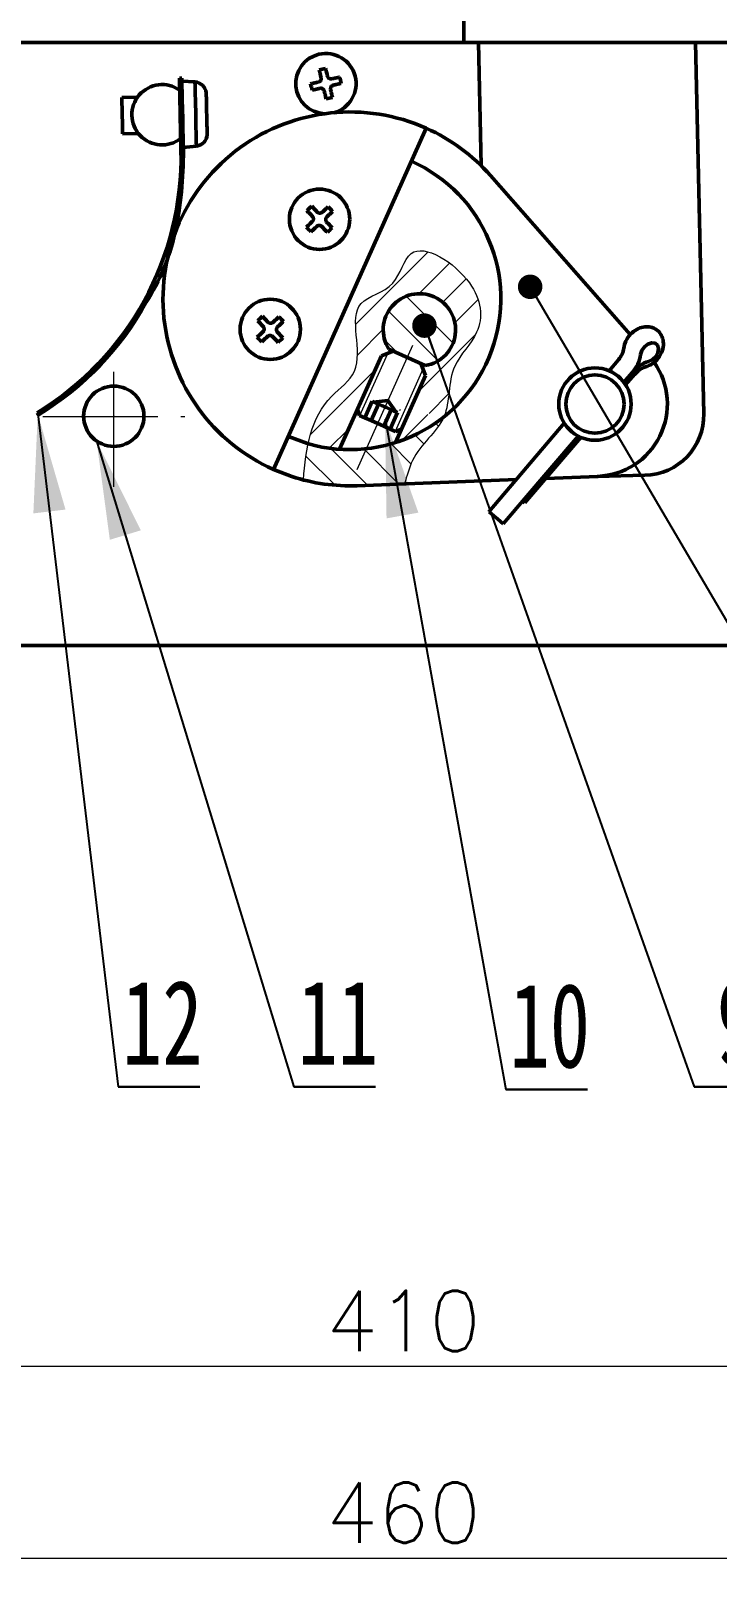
# Model space of a CAD drawing. Header units: millimetres. Extents: x 388 to 982, y 511 to 931.
# Drawn here: x 560.1 to 588.5, y 554 to 618.1 of the extents above; entities that cross this region are included whole.
import ezdxf

# ---------------------------------------------------------------- set-up
doc = ezdxf.new("R2010")
doc.units = ezdxf.units.MM
doc.header["$LTSCALE"] = 0.3
doc.linetypes.add('CENTER', pattern=[50.800000000000004, 31.75, -6.35, 6.35, -6.35])
doc.layers.add('10', color=7, linetype='Continuous')
for name, color, linetype, lineweight in [('剖面线', 190, 'Continuous', 18), ('尺寸线', 6, 'Continuous', 18), ('粗实线', 7, 'Continuous', 50), ('细实线', 3, 'Continuous', 18), ('细点画线', 1, 'CENTER', 18)]:
    doc.layers.add(name, color=color, linetype=linetype, lineweight=lineweight)
doc.styles.add('SLDTEXTSTYLE0', font='TXT', dxfattribs={"width": 0.7})
doc.styles.get("Standard").update_dxf_attribs({"font": 'txt', "bigfont": 'gbcbig.shx'})
doc.styles.add('我的样式', font='romans.shx', dxfattribs={"height": 2.5, "bigfont": 'chineset.shx'})
doc.dimstyles.new('SLDDIMSTYLE0', dxfattribs={"dimtxt": 0, "dimasz": 4.08, "dimexe": 0, "dimexo": 0.0625, "dimgap": 0, "dimtad": 0, "dimtih": 1, "dimtoh": 1, "dimdec": 0, "dimrnd": 1e-09, "dimzin": 0, "dimdsep": 46, "dimtxsty": 'Standard', "dimsah": 1, "dimcen": 0.09, "dimadec": 0, "dimazin": 0, "dimtfac": 4.08, "dimtdec": 0, "dimtofl": 0, "dimtmove": 0, "dimatfit": 3, "dimfxl": 1, "dimfrac": 2, "dimtolj": 1, "dimtzin": 0, "dimarcsym": 0})
doc.dimstyles.new('SLDDIMSTYLE1', dxfattribs={"dimtxt": 0, "dimasz": 1.016, "dimexe": 0, "dimexo": 0.0625, "dimgap": 0, "dimtad": 0, "dimtih": 1, "dimtoh": 1, "dimdec": 0, "dimrnd": 1e-09, "dimzin": 0, "dimdsep": 46, "dimtxsty": 'Standard', "dimblk1": 'DOT', "dimblk2": 'DOT', "dimsah": 1, "dimcen": 0.09, "dimadec": 0, "dimazin": 0, "dimtfac": 1.016, "dimtdec": 0, "dimtofl": 0, "dimtmove": 0, "dimatfit": 3, "dimldrblk": 'DOT', "dimfxl": 1, "dimfrac": 2, "dimtolj": 1, "dimtzin": 0, "dimarcsym": 0})
doc.dimstyles.new('我的样式', dxfattribs={"dimtxt": 2.5, "dimasz": 2.5, "dimexe": 0.75, "dimexo": 0.625, "dimtad": 1, "dimdec": 1, "dimlfac": 2, "dimdsep": 46, "dimtxsty": '我的样式', "dimcen": 2.5, "dimclrd": 256, "dimclre": 256, "dimclrt": 256, "dimadec": 0, "dimazin": 0, "dimtp": 0.018, "dimtm": 0.018, "dimtfac": 1, "dimtdec": 1, "dimtmove": 0, "dimatfit": 3, "dimfxl": 1, "dimlwd": 18, "dimlwe": 18, "dimarcsym": 0})
pattern_1 = [(135, (0, 0), (-0.6735192090801865, -0.6735192090801864), [])]

# ---------------------------------------------------------------- blocks, each defined once
blk = doc.blocks.new('_DOT')
at = {"color": 0, "linetype": 'ByBlock', "lineweight": -2}
blk.add_line((-0.5, 0), (-1, 0), dxfattribs=at)
at = {"color": 0, "linetype": 'ByBlock', "const_width": 0.5}
blk.add_lwpolyline([(-0.25, 0, 1), (0.25, 0, 1)], format="xyb", close=True, dxfattribs=at)
blk = doc.blocks.new('SW_NOTE_8')
at = {"layer": '10', "color": 0}
for p, q in [((0, -1.595945597898663e-13), (3.384094754653122, -1.595945597898663e-13)), ((3.384094754653122, -1.595945597898663e-13), (0, -1.595945597898663e-13)), ((0, -1.595945597898663e-13), (3.384094754653122, -1.595945597898663e-13)), ((3.384094754653122, -1.595945597898663e-13), (0, -1.595945597898663e-13)), ((0, -1.595945597898663e-13), (3.384094754653122, -1.595945597898663e-13)), ((3.384094754653122, -1.595945597898663e-13), (0, -1.595945597898663e-13))]:
    blk.add_line(p, q, dxfattribs=at)
at = {"layer": '10', "color": 0, "insert": (0.9264223973500241, 4.418674304169159), "char_height": 3.5, "attachment_point": 1, "style": 'SLDTEXTSTYLE0'}
blk.add_mtext('9', dxfattribs=at)
blk = doc.blocks.new('SW_NOTE_9')
at = {"layer": '10', "color": 0}
for p, q in [((0, -1.734723475976807e-13), (3.384094754653122, -1.734723475976807e-13)), ((3.384094754653122, -1.734723475976807e-13), (0, -1.734723475976807e-13)), ((0, -1.734723475976807e-13), (3.384094754653122, -1.734723475976807e-13)), ((3.384094754653122, -1.734723475976807e-13), (0, -1.734723475976807e-13)), ((0, -1.734723475976807e-13), (3.384094754653122, -1.734723475976807e-13)), ((3.384094754653122, -1.734723475976807e-13), (0, -1.734723475976807e-13))]:
    blk.add_line(p, q, dxfattribs=at)
at = {"layer": '10', "color": 0, "insert": (0.1559362627798766, 4.418674304169146), "char_height": 3.5, "attachment_point": 1, "style": 'SLDTEXTSTYLE0'}
blk.add_mtext('10', dxfattribs=at)
blk = doc.blocks.new('SW_NOTE_10')
at = {"layer": '10', "color": 0}
for p, q in [((0, -1.665334536937735e-13), (3.384094754653122, -1.665334536937735e-13)), ((3.384094754653122, -1.665334536937735e-13), (0, -1.665334536937735e-13)), ((0, -1.665334536937735e-13), (3.384094754653122, -1.665334536937735e-13)), ((3.384094754653122, -1.665334536937735e-13), (0, -1.665334536937735e-13)), ((0, -1.665334536937735e-13), (3.384094754653122, -1.665334536937735e-13)), ((3.384094754653122, -1.665334536937735e-13), (0, -1.665334536937735e-13))]:
    blk.add_line(p, q, dxfattribs=at)
at = {"layer": '10', "color": 0, "insert": (0.1559362627799321, 4.418674304169152), "char_height": 3.5, "attachment_point": 1, "style": 'SLDTEXTSTYLE0'}
blk.add_mtext('11', dxfattribs=at)
blk = doc.blocks.new('SW_NOTE_11')
at = {"layer": '10', "color": 0}
for p, q in [((0, -1.665334536937735e-13), (3.384094754653122, -1.665334536937735e-13)), ((3.384094754653122, -1.665334536937735e-13), (0, -1.665334536937735e-13)), ((0, -1.665334536937735e-13), (3.384094754653122, -1.665334536937735e-13)), ((3.384094754653122, -1.665334536937735e-13), (0, -1.665334536937735e-13)), ((0, -1.665334536937735e-13), (3.384094754653122, -1.665334536937735e-13)), ((3.384094754653122, -1.665334536937735e-13), (0, -1.665334536937735e-13))]:
    blk.add_line(p, q, dxfattribs=at)
at = {"layer": '10', "color": 0, "insert": (0.1559362627799321, 4.418674304169152), "char_height": 3.5, "attachment_point": 1, "style": 'SLDTEXTSTYLE0'}
blk.add_mtext('12', dxfattribs=at)
blk = doc.blocks.new('*D34')
at = {"layer": 'Defpoints', "color": 0, "transparency": 16777216}
for p in [(473.0372154954756, 617.5800985398191), (678.0372137073363, 592.5800981672903), (678.0372137073363, 562.6950648320558)]:
    blk.add_point(p, dxfattribs=at)
at = {"layer": '尺寸线', "linetype": 'Continuous', "lineweight": 18, "transparency": 16777216}
for p, q in [((473.0372154954756, 616.9550985398191), (473.0372154954756, 561.9450648320558)), ((678.0372137073363, 591.9550981672903), (678.0372137073363, 561.9450648320558)), ((475.5372154954756, 562.6950648320558), (675.5372137073363, 562.6950648320558))]:
    blk.add_line(p, q, dxfattribs=at)
at = {"layer": '尺寸线', "transparency": 16777216}
for points in [[(475.5372154954756, 563.1117314987224), (475.5372154954756, 562.2783981653891), (473.0372154954756, 562.6950648320558)], [(675.5372137073363, 563.1117314987224), (675.5372137073363, 562.2783981653891), (678.0372137073363, 562.6950648320558)]]:
    blk.add_solid(points, dxfattribs=at)
at = {"layer": '尺寸线', "transparency": 16777216, "insert": (575.5372146014059, 564.5700648320558), "char_height": 2.5, "attachment_point": 5, "style": '我的样式'}
blk.add_mtext('410', dxfattribs=at)
blk = doc.blocks.new('*D35')
at = {"layer": 'Defpoints', "color": 0, "transparency": 16777216}
for p in [(690.5372166875685, 606.8300981747407), (460.5372153092111, 600.8300981225866), (690.5372166875685, 554.7376184219024)]:
    blk.add_point(p, dxfattribs=at)
at = {"layer": '尺寸线', "linetype": 'Continuous', "lineweight": 18, "transparency": 16777216}
for p, q in [((690.5372166875685, 606.2050981747407), (690.5372166875685, 553.9876184219024)), ((460.5372153092111, 600.2050981225866), (460.5372153092111, 553.9876184219024)), ((463.0372153092111, 554.7376184219024), (688.0372166875685, 554.7376184219024))]:
    blk.add_line(p, q, dxfattribs=at)
at = {"layer": '尺寸线', "transparency": 16777216}
for points in [[(463.0372153092111, 555.154285088569), (463.0372153092111, 554.3209517552358), (460.5372153092111, 554.7376184219024)], [(688.0372166875685, 555.154285088569), (688.0372166875685, 554.3209517552358), (690.5372166875685, 554.7376184219024)]]:
    blk.add_solid(points, dxfattribs=at)
at = {"layer": '尺寸线', "transparency": 16777216, "insert": (575.5372159983898, 556.6126184219024), "char_height": 2.5, "attachment_point": 5, "style": '我的样式'}
blk.add_mtext('460', dxfattribs=at)

msp = doc.modelspace()

# ---------------------------------------------------------------- hatches: boundary and pattern name
at = {"layer": '剖面线'}
h = msp.add_hatch(dxfattribs=at)
h.set_pattern_fill('ANSI31', color=256, scale=0.3)
h.set_pattern_definition([(45, (0, 0), (-0.6735192090801864, 0.6735192090801865), [])])
edge = h.paths.add_edge_path()
edge.add_spline(control_points=[(577.2174035262148, 602.0547314980383), (577.4853096505705, 602.6840202787411), (577.283700645246, 604.1044165718264), (578.9248258113455, 605.5908683377354), (578.6684710116797, 607.8156664948062), (575.7246754327251, 609.6924237735774), (575.3172660775773, 607.2729484674061), (572.9069017381676, 606.9091111913199), (574.1903136996876, 604.105970359387), (572.2144418636025, 602.7896573598515), (571.7529188956919, 601.6858494480914), (571.5917015394999, 600.9398008044479)], knot_values=[2.200082756256901, 2.200082756257679, 2.200082756257679, 2.200082756257679, 4.348400406107949, 5.968331527879123, 8.006740054351633, 10.50761112253184, 11.91352531024967, 13.47707571184655, 16.28907851971288, 17.69856007496277, 19.95042587813318, 19.95042587813318, 19.95042587813318, 19.95042587813318], degree=3, periodic=0)
edge.add_arc((573.324960189441, 606.9446583758149), 6.249999999999966, 253.8995986170029, 266.0322647350814)
edge.add_line((572.8924932606885, 600.7096385397972), (574.6244886759604, 604.583652198543))
edge.add_line((574.6244886759604, 604.583652198543), (575.1198852304304, 604.7729407178658))
edge.add_line((575.1198852304304, 604.7729407178658), (574.9353725058027, 604.8554329174161))
edge.add_arc((576.2016988350408, 605.6588521391335), 1.499688240250856, -80.57009220892911, 212.3930354494007, ccw=False)
edge.add_line((576.4474091363423, 604.1794295268347), (576.2610310558164, 604.2627556922336))
edge.add_line((576.2610310558164, 604.2627556922336), (576.4503205064619, 603.7673563437955))
edge.add_line((576.4503205064619, 603.7673563437955), (575.2061551625789, 600.984490133807))
edge.add_arc((573.324960189441, 606.9446583758149), 6.249999999999967, 287.5171463549518, 308.5202309287778)
h = msp.add_hatch(dxfattribs=at)
h.set_pattern_fill('ANSI31', color=256, scale=0.3, angle=90)
h.set_pattern_definition(pattern_1)
h.paths.add_polyline_path([(574.9353725058027, 604.8554329174161), (576.4474091363423, 604.1794295268347, 3.320700208780786)])
h = msp.add_hatch(dxfattribs=at)
h.set_pattern_fill('ANSI31', color=256, scale=0.3, angle=90)
h.set_pattern_definition(pattern_1)
edge = h.paths.add_edge_path()
edge.add_spline(control_points=[(575.5873747037238, 599.2765937395684), (575.6873396808877, 599.5927691634624), (575.9465752019398, 600.7423549641588), (576.938949213539, 601.4006659169452), (577.2174035262146, 602.0547314980381)], knot_values=[19.9504258781324, 19.9504258781324, 19.9504258781324, 19.9504258781324, 20.91946610706277, 23.15236883012188, 23.15236883012266, 23.15236883012266, 23.15236883012266], degree=3, periodic=0)
edge.add_arc((573.324960189441, 606.9446583758149), 6.249999999999967, 253.89959861700288, 308.52023092877636, ccw=False)
edge.add_spline(control_points=[(571.5917015394999, 600.9398008044479), (571.4881718266439, 600.4607072150396), (571.4352160075154, 599.9539153853885), (571.399592392133, 599.4376310783363)], knot_values=[0.7539914327232378, 0.7539914327232378, 0.7539914327232378, 0.7539914327232378, 2.200082756256901, 2.200082756256901, 2.200082756256901, 2.200082756256901], degree=3, periodic=0)
edge.add_arc((573.3249601894408, 606.944658375815), 7.750000000000043, 255.6151034936988, 272.2215295271809)
edge.add_line((573.6253756911019, 599.2004831113751), (575.3109032157744, 599.2658687496978))
edge.add_line((575.3109032157744, 599.2658687496978), (575.5873747037238, 599.2765937395683))

# ---------------------------------------------------------------- linework, layer by layer
at = {"layer": '粗实线'}
for p, q in [((578.0372122172201, 622.5800974967378), (578.0372122172201, 617.5800985398191)), ((552.6649603489722, 617.5800985398191), (578.0372122172201, 617.5800985398191)), ((578.0372122172201, 617.5800985398191), (595.7071581724966, 617.5800985398191)), ((578.6464834455336, 617.5800985398191), (578.7592703346098, 612.4701215627092)), ((587.9884982351149, 602.1843929516572), (587.6486772540892, 617.5800985398191)), ((566.2538880351866, 616.0963042380708), (566.3538599256361, 616.0985133352178)), ((566.2538880351866, 616.0963042380708), (566.3201758507574, 613.0970357658762)), ((566.3538599256361, 616.0985133352178), (566.3743490222777, 615.1715623887676)), ((566.9011199716414, 615.9380092027086), (566.3566240910376, 615.9735447468656)), ((564.5208904389227, 615.3078186067241), (563.8710433486784, 615.2934557499784)), ((567.3636892680014, 615.4924868347543), (567.3636147621954, 615.4960072340864)), ((567.3636147621954, 615.4960072340864), (567.3688152674521, 615.4331690373319)), ((567.3827180508459, 614.8040755393404), (567.3788884524191, 614.8046231570142)), ((567.3788884524191, 614.8046231570142), (567.3866221550787, 614.4547271283764)), ((567.3866221550787, 614.4547271283764), (567.3904517535055, 614.4541776480573)), ((563.9041909817541, 613.7938233765262), (564.5540306214178, 613.8081843706268)), ((566.399666095146, 614.0261976721185), (566.4201551917876, 613.0992467256683)), ((567.4046376589621, 613.8123026790518), (567.4022162202681, 613.7492968442339)), ((567.4046376589621, 613.8123026790518), (567.4047121647681, 613.8087841423649)), ((570.1618144158209, 599.8695604244667), (576.4881024006689, 614.0197566451925)), ((566.4173910263861, 613.2242153140205), (566.9597858432616, 613.283771530022)), ((567.4022162202681, 613.7492968442339), (567.4022609237517, 613.7474491002458)), ((584.9419632796133, 605.464543655743), (579.1469314936484, 612.0600416066545)), ((574.9353725058027, 604.8554329174161), (576.4474091363422, 604.1794295268347)), ((572.8924932606885, 600.7096385397971), (574.6244886759604, 604.583652198543)), ((574.6244886759604, 604.583652198543), (575.1198852304304, 604.7729407178658)), ((576.2610310558165, 604.2627556922334), (576.4503205064619, 603.7673563437957)), ((584.433781528839, 604.3988172637719), (584.0645456556166, 603.9657736869949)), ((576.450320506462, 603.7673563437957), (575.2061551625789, 600.984490133807)), ((585.0249552968825, 603.8947491648096), (584.6771547440375, 603.4868447782892)), ((584.7493881229246, 603.3818325700659), (585.1186314467276, 603.8148761468428)), ((573.7260976675833, 602.1099039094943), (573.63044711388, 602.3602452801961)), ((574.2450529579008, 602.6994310992259), (573.9389458540762, 602.0147450941104)), ((574.5085948947752, 602.5816094803113), (574.20248034037, 601.8969225438732)), ((574.3156695607985, 602.6678611265916), (574.2450529579008, 602.6994310992259)), ((574.3156695607985, 602.6678611265916), (574.8899528626288, 602.727323279013)), ((575.0356638673628, 602.3459653111595), (574.7295567635382, 601.6612783747214)), ((574.8899528626288, 602.727323279013), (575.2285892013396, 602.2597136648792)), ((575.2991983536566, 602.2281427609223), (575.2285892013396, 602.2597136648792)), ((560.4108745101775, 602.1384703668255), (560.3589737657393, 602.2239471527237)), ((573.9389458540762, 602.0147450941104), (573.7260976675833, 602.1099039094943)), ((573.9389458540762, 602.0147450941104), (574.20248034037, 601.8969225438732)), ((574.20248034037, 601.8969225438732), (574.7295567635382, 601.6612783747214)), ((574.7295567635382, 601.6612783747214), (574.993091249832, 601.5434558244842)), ((575.2991983536566, 602.2281427609223), (574.993091249832, 601.5434558244842)), ((582.207734310993, 601.7881040202874), (579.0809938553656, 598.1210688801903)), ((570.7740360740507, 601.2389338316816), (571.5699070934141, 600.9461343961257)), ((575.2059319857443, 601.4482970091003), (574.993091249832, 601.5434558244842)), ((575.4562789443816, 601.5439503567713), (575.2059319857443, 601.4482970091003)), ((582.7774653080786, 601.2588967310685), (579.6721601728285, 597.617000781228)), ((582.7774653080786, 601.2588967310685), (580.4831931237067, 598.5681744965214)), ((580.5768692735518, 598.4883019442159), (582.8925767783011, 601.2041638346809)), ((570.1618144158209, 599.8695604244667), (570.9138387683714, 599.5792667122978)), ((575.3109032157744, 599.2658687496978), (573.6253732684935, 599.2004829200405)), ((575.3109032157744, 599.2658687496978), (580.2194798234785, 599.456284169336)), ((581.4426863435591, 599.5037355201739), (583.5948536042059, 599.5872230010527)), ((583.5698122028197, 599.5862516316074), (585.5442756656493, 599.6298333371478)), ((483.0372152719582, 592.5800981672901), (590.6848335508192, 592.5800981672901))]:
    msp.add_line(p, q, dxfattribs=at)
at = {"layer": '粗实线', "flags": 128}
for points in [[(572.1291253212775, 616.1173279138702), (572.119521522888, 616.1582539530891), (572.1099549774016, 616.1990365686315), (572.1004331353987, 616.2396552714008), (572.0909410957182, 616.2800932975906), (572.0815086606825, 616.3203301581043), (572.0721209291304, 616.3603490891355), (572.0627853516424, 616.4001314642328), (572.0535168293799, 616.4396605195898)], [(572.3163807634199, 616.5013215246099), (572.3256492856825, 616.4617943318981), (572.3349848631705, 616.4220119568008), (572.3443725947226, 616.3819930257696), (572.3538124803389, 616.3417543026108), (572.3632970694388, 616.3013181390661), (572.3728263620222, 616.2606975736517), (572.3823929075087, 616.2199149581093), (572.3919892553175, 616.1789889188904)], [(566.9301548842276, 614.6242371501821), (566.9195825103606, 615.1027227493423), (566.9104779008711, 615.5147826971906), (566.9040629509772, 615.8047686072487), (566.9012242797697, 615.9335127773184), (566.9011199716414, 615.9380092027086)], [(571.6950172427977, 615.8614228221077), (571.7345425728644, 615.8706950696605), (571.7743212226713, 615.8800287845033), (571.814345741638, 615.8894146534103), (571.8545788768614, 615.8988545390266), (571.8950206283415, 615.9083391281265), (571.9356337431753, 615.91786842071), (571.9764182213629, 615.9274349661964), (572.0173442605818, 615.9370350392956)], [(572.5722858551825, 616.0672097208399), (572.6132118944014, 616.076809793939), (572.6539889220084, 616.0863763394254), (572.6946094874228, 616.0959037693638), (572.7350512389029, 616.1053902211088), (572.7752843741263, 616.11482824408), (572.8153014425124, 616.1242159756321), (572.8550875428999, 616.1335478278297), (572.8946128729666, 616.1428200753826)], [(572.9562738779867, 615.8799561413425), (572.9167485479201, 615.8706838937896), (572.8769698981131, 615.861352041592), (572.8369453791464, 615.8519643100399), (572.796712243923, 615.8425244244236), (572.7562704924429, 615.8330398353237), (572.7156573776091, 615.8235124053854), (572.6748728994215, 615.8139458598989), (572.6339468602026, 615.8043439241546)], [(563.9041909817541, 613.7938233765262), (563.9041909817541, 613.7938606294292), (563.9028647784079, 613.853819176783), (563.899221444496, 614.0187973829406), (563.893804872402, 614.2636774780649), (563.8874495271529, 614.551180482139), (563.8811239842261, 614.837534234156), (563.8757819179381, 615.0791453870434), (563.8722428921545, 615.239230424394), (563.8710433486784, 615.2934557499784)], [(566.399666095146, 614.0261976721185), (566.3922900203551, 614.3598886879581), (566.3811216000403, 614.8650510909456), (566.3743490222777, 615.1715623887676)], [(567.3688152674521, 615.4331690373319), (567.3695230726088, 615.4010533096689), (567.3705885056341, 615.3529672624963), (567.3719817642058, 615.2898980977434), (567.3736730460013, 615.2131347658533), (567.3756399992789, 615.1242512019771), (567.3778304699744, 615.0250653477806), (567.3802072051848, 614.9176056238312), (567.3827180508459, 614.8040755393404)], [(572.079005265602, 615.6741711052555), (572.038079226383, 615.6645691695112), (571.9972947481955, 615.6550026240247), (571.9566816333617, 615.6454751940864), (571.9162398818816, 615.6359887423414), (571.8760067466582, 615.6265507193702), (571.8359822276915, 615.6171629878181), (571.7962035778845, 615.6078311356205), (571.7566782478178, 615.5985588880676)], [(572.3349103573645, 615.2400574388403), (572.3256418351019, 615.2795864941972), (572.316306257614, 615.3193688692945), (572.3069185260618, 615.3593878003257), (572.2974786404455, 615.3996246608394), (572.2879940513457, 615.4400626870292), (572.2784647587622, 615.4806813897985), (572.2688982132757, 615.5214640053409), (572.2593018654669, 615.5623900445598)], [(572.522165799507, 615.6240529122251), (572.5317621473158, 615.5831250103611), (572.5413286928023, 615.5423423948187), (572.5508579853857, 615.5017236920494), (572.5603425744856, 615.4612856658596), (572.5697824601019, 615.4210488053459), (572.579170191654, 615.3810298743147), (572.588505769142, 615.3412474992174), (572.5977742914046, 615.3017203065056)], [(566.9597858432616, 613.283771530022), (566.959629381069, 613.2907322349447), (566.9565746430243, 613.4289125653404), (566.9499957803572, 613.7267253103155), (566.9407719615782, 614.1439503731626), (566.9301548842276, 614.6242371501821)], [(567.3828223589743, 614.7991916837591), (567.3828968647803, 614.795833334555), (567.3829713705862, 614.7926575245756)], [(567.3904517535055, 614.4541776480573), (567.3929775003279, 614.339978873958), (567.3953691366995, 614.2315319480795), (567.3975894097174, 614.1310552807945), (567.399593615898, 614.0406089576381), (567.401329601177, 613.9620425852436), (567.4027675632323, 613.8969654890197), (567.4038776997412, 613.8467094602483), (567.4046376589621, 613.8123026790518)], [(571.7695304993475, 610.3626521977085), (571.7407489065016, 610.3932964357036), (571.7120790723646, 610.423830777635), (571.683513546356, 610.4542440476316), (571.6550821307982, 610.4845213445324), (571.6267922762717, 610.514647767176), (571.5986514333571, 610.5446121396917), (571.5706745032156, 610.5743995609182), (571.5428838375891, 610.6039951296943)], [(571.7396983746374, 610.7888272704977), (571.7674964908446, 610.7592317017215), (571.7954659704054, 610.729444280495), (571.82360681332, 610.6994817706245), (571.8518966678465, 610.6693534853357), (571.880335533985, 610.639076188435), (571.908893609413, 610.6086647810835), (571.9375708941305, 610.578128576507), (571.9663450363959, 610.5474843385118)], [(572.1783736590231, 610.5408272447485), (572.2090178970183, 610.5696051123041), (572.2395503763045, 610.5982805343765), (572.2699636463011, 610.6268423350948), (572.300242805847, 610.6552756132978), (572.330372953781, 610.6835691931146), (572.3603317383612, 610.7117081733841), (572.3901191595877, 610.7396813782352), (572.4197203162993, 610.7674739065069)], [(571.5215304735983, 609.9239769133228), (571.5511241797293, 609.9517713042396), (571.5809116009558, 609.9797445090908), (571.6108778361166, 610.0078834893602), (571.64100053347, 610.0361752065319), (571.6712796930159, 610.06461034738), (571.7016929630125, 610.0931702854532), (571.7322254422987, 610.1218475701708), (571.7628696802939, 610.1506254377264)], [(571.9477036837424, 609.9538071753877), (571.9170594457472, 609.9250293078321), (571.886526966461, 609.8963538857597), (571.8561136964644, 609.8677920850414), (571.8258345369185, 609.8393588068384), (571.7957118395651, 609.8110670896667), (571.7657456044043, 609.7829281093973), (571.7359581831778, 609.7549549045461), (571.7063644770468, 609.7271605136293)], [(572.386378968128, 609.7058071496385), (572.3585883025015, 609.7354027184147), (572.3306113723601, 609.7651901396412), (572.3024779800261, 609.7951545121568), (572.274180674919, 609.8252809348005), (572.2457492593611, 609.8555582317013), (572.2171837333525, 609.8859715016979), (572.1885138992155, 609.9165058436292), (572.1597323063696, 609.9471500816244)], [(572.356546843418, 610.1319822224277), (572.3853284362639, 610.1013398470777), (572.4140057209814, 610.0708036425012), (572.4425637964094, 610.0403903725046), (572.4709952119673, 610.0101130756038), (572.4992925170744, 609.9799866529602), (572.527433359989, 609.9500222804445), (572.5554028395499, 609.9202367218631), (572.5831935051764, 609.890641153087)], [(572.6045468691672, 610.5706575068134), (572.5749531630362, 610.5428631158966), (572.5451657418097, 610.5148917736906), (572.5152069572295, 610.486750930776), (572.4850768092955, 610.4584592136043), (572.4547976497496, 610.4300259354013), (572.424384379753, 610.401464134683), (572.3938519004668, 610.3727887126106), (572.3632076624716, 610.344010845055)], [(569.6989619973982, 606.2242486255664), (569.7267526630247, 606.1946521254677), (569.7547295931662, 606.1648656355637), (569.7828629855002, 606.1349021943706), (569.8111602906073, 606.1047748404044), (569.8395917061652, 606.0744975435036), (569.8681572321738, 606.044084273507), (569.8968270663107, 606.0135490002531), (569.9256086591566, 605.9829056935805)], [(570.1376372817839, 605.9762476684946), (570.168281519779, 606.0050255360502), (570.1988139990652, 606.0337018894452), (570.2292272690619, 606.0622627588409), (570.2595064286078, 606.0906960370439), (570.2896291259611, 606.1189896168607), (570.319595361122, 606.1471285971302), (570.3493827823485, 606.1751018019813), (570.3789764884795, 606.2028952615756)], [(569.4807940963591, 605.3593982683915), (569.5103878024901, 605.3871917279857), (569.5401752237166, 605.4151649328369), (569.5701340082968, 605.4433039131063), (569.6002641562308, 605.4715965616006), (569.6305433157767, 605.5000298398036), (569.6609565857733, 605.5285916405219), (569.6914890650595, 605.5572670625943), (569.7221333030546, 605.5860449301499)], [(569.7287941221083, 605.7980726214546), (569.7000125292624, 605.8287168594497), (569.6713352445448, 605.8592521327037), (569.6427771691168, 605.8896644713777), (569.614345753559, 605.9199417682785), (569.5860484484518, 605.9500691222447), (569.5579076055373, 605.9800325634378), (569.5299381259764, 606.0098190533417), (569.5021474603499, 606.0394155534404)], [(570.3158104661787, 605.5674035774964), (570.3445920590246, 605.5367602708238), (570.3732618931616, 605.5062249975699), (570.4018274191702, 605.4758117275733), (570.4302588347281, 605.4455344306725), (570.4585486892546, 605.4154070767063), (570.4866895321692, 605.3854436355132), (570.5146664623106, 605.3556571456093), (570.5424571279372, 605.3260606455106)], [(570.5638104919279, 606.0060788618821), (570.534216785797, 605.9782844709653), (570.5044293645705, 605.9503121974367), (570.4744631294096, 605.9221722858447), (570.4443404320563, 605.8938796373504), (570.4140612725104, 605.8654463591474), (570.3836480025137, 605.8368845584291), (570.3531155232275, 605.8082091363567), (570.3224712852324, 605.7794312688011)], [(569.9069673065031, 605.3892285304564), (569.876323068508, 605.3604506629008), (569.8457905892218, 605.3317743095058), (569.8153773192251, 605.3032134401101), (569.7850981596793, 605.2747801619071), (569.7549680117453, 605.2464875134128), (569.7250092271651, 605.2183476018208), (569.6952218059386, 605.1903753282922), (569.665620649227, 605.1625809373754)], [(570.3456425908888, 605.1412285047072), (570.3178444746817, 605.1708240734833), (570.2898749951208, 605.2006105633873), (570.2617341522063, 605.2305740045804), (570.2334442976797, 605.2607013585466), (570.2050054315413, 605.2909786554474), (570.1764473561133, 605.321391925444), (570.1477700713957, 605.3519271986979), (570.1189959291304, 605.3825705053705)], [(585.701877797016, 604.3486627491611), (585.859658742317, 604.4259215446609), (585.9957435969199, 604.5580557289022), (586.0856944564665, 604.7213594170707), (586.1133882645453, 604.8865332009691), (586.0738480333174, 605.0239414649504), (585.9741667155112, 605.1089321004647), (585.8322406057204, 605.1262565629977), (585.6735208872641, 605.0728070291179), (585.5264836791838, 604.9581714647311), (585.4175189379538, 604.8029190602201), (585.3661695364798, 604.634902879824)], [(574.3156695607985, 602.6678611265916), (574.3166455868567, 602.6674243363041), (574.3195736650313, 602.6661148967642), (574.3244388941611, 602.6639402585524), (574.3312263730849, 602.6609078722495), (574.3398913983191, 602.6570307763714), (574.3504190687025, 602.652326666047), (574.3627423290098, 602.646816030373), (574.376823926338, 602.6405202897686)], [(574.376823926338, 602.6405202897686), (574.4099939111555, 602.6256899090904), (574.4493627790297, 602.6080897750753), (574.4942525271262, 602.5880197735924), (574.5438957456435, 602.5658244939941), (574.5974505189741, 602.5418829845685), (574.6539855245436, 602.5166059585708), (574.7125470880354, 602.4904246183532), (574.772129381069, 602.4637869300741)], [(574.772129381069, 602.4637869300741), (574.831704223522, 602.4371501731175), (574.8902657870138, 602.4109688328999), (574.9468082431639, 602.3856918069023), (575.000355565914, 602.3617502974766), (575.0499987844313, 602.3395550178784), (575.0948959831084, 602.3194850163954), (575.1342574004019, 602.3018848823804), (575.1674348358, 602.2870545017022)], [(575.1674348358, 602.2870545017022), (575.1815089825476, 602.2807587610978), (575.1938396934355, 602.2752471941012), (575.2043599132384, 602.2705440150994), (575.2130323890532, 602.2666669192213), (575.2198124173964, 602.2636345329183), (575.2246776465262, 602.261458963384), (575.2276057247008, 602.2601504551667), (575.2285892013396, 602.2597136648792)], [(580.5768692735518, 598.4883019442159), (580.5543163660849, 598.5075332897204), (580.4831931237067, 598.5681744965214)], [(579.0809938553656, 598.1210688801903), (579.0811279658163, 598.12095665582), (579.1108110789145, 598.095643308242), (579.1880885008658, 598.0297503734428), (579.3011957649077, 597.9333105238575), (579.4329071287001, 597.8210051285523), (579.5631730798567, 597.7099318730134), (579.6721601728285, 597.617000781228)]]:
    msp.add_lwpolyline(points, dxfattribs=at)
at = {"layer": '粗实线'}
for centre, radius in [((572.0630400133888, 610.2473175270555), 1.249999999999991), ((570.0223010382003, 605.682738199763), 1.250000000000012), ((583.478560699345, 602.5849683999937), 1.500000000000012), ((583.478560699345, 602.5849683999938), 1.211324865405197), ((563.5372154954756, 602.0800981672896), 1.25)]:
    msp.add_circle(centre, radius, dxfattribs=at)
for centre, radius, start, end in [((572.325645165636, 615.8706897007748), 1.250000000000008, 103.2014765305164, 267.3007335393514), ((572.325645165636, 615.8706897007748), 1.250000000000008, 285.4751793754093, 103.2014765305164), ((573.076964574913, 612.6677833515203), 3.908260822775442, 101.221899528587, 105.1809209433133), ((565.5372154954755, 614.5800981672896), 1.250000000000018, 54.39622602473954, 308.1360213164328), ((566.8685604779555, 615.4390713390371), 0.5000000000000178, 6.363178336489267, 86.2661236705955), ((575.5225790307428, 616.6206047299286), 3.902125883374381, 191.2187860913942, 195.184034380506), ((569.1287120900416, 615.1207742335217), 3.902125883374381, 11.21878609139419, 15.18403438050604), ((571.5741049506024, 619.0744263183044), 3.909118771636611, 281.2227158534056, 285.1808742597873), ((573.3249601894408, 606.944658375815), 7.75000000000006, 65.91146482593876, 245.9114648259388), ((573.324960189441, 606.9446583758149), 7.750000000000007, 41.30363658747427, 65.91146482593876), ((566.9052113040582, 613.7807848120548), 0.4999999999999953, 276.266123670573, 356.1629987276667), ((553.9232042024723, 612.8230433343386), 12.40000000000008, 301.2661236705879, 1.266123670588778), ((550.3983347625674, 612.9982879947833), 16.02212110124955, 348.0326423976583, 0.3649840714027296), ((573.324960189441, 606.9446583758149), 6.250000000000003, 253.6915426261626, 65.91146482593876), ((574.3145714610908, 607.8498260056674), 3.907390413820532, 131.2217567652997, 135.1816429137492), ((569.6650785660045, 607.9954502598023), 3.907961907485391, 41.2209295331881, 45.18020016573658), ((557.2338075649767, 611.667464006524), 9.059994809745808, 327.6066804414003, 347.3024136024659), ((574.4597588447592, 612.4981239949027), 3.906330651481143, 221.2212176268613, 225.182217135558), ((569.8143595224302, 612.6417420521564), 3.90320352798443, 311.2199108387081, 315.1840650983932), ((553.9232042024723, 612.8230433343386), 12.50000000000002, 301.2661236705879, 331.2661236705856), ((576.2016988350408, 605.6588521391335), 1.499688240250846, 279.4299077910752, 212.3930354494007), ((572.2716924863356, 603.2875427256984), 3.904252004037113, 131.2203039491488, 135.1833838596109), ((567.6258420617904, 603.4321758958338), 3.905974267083386, 41.22103685237927, 45.18239791004407), ((572.4200694875246, 607.9344112392794), 3.907688783072719, 221.2206508408578, 225.1802082734547), ((567.7711208314829, 608.0798556664736), 3.906877510944628, 311.2214967307839, 315.1819029482659), ((583.478560699345, 602.5849683999936), 3.000000000000009, 272.2215278508511, 35.20496482970444), ((583.9623016573071, 604.8333648591811), 1.417826568880417, 318.5466347747707, 351.9535307905992), ((586.1197487733166, 602.9937857553118), 1.417853243920722, 107.1408017431598, 140.547230295669), ((585.4891073061714, 602.1292246761982), 2.499999999999988, 271.2644635133648, 1.264463513361583), ((573.324960189441, 606.9446583758149), 7.749999999999985, 251.8737192519051, 272.2215278508544)]:
    msp.add_arc(centre, radius, start, end, dxfattribs=at)
for points, knots in [([(572.0173442605818, 615.9370350392956), (572.033192466962, 615.942406946228), (572.0648973222724, 615.9531536217789), (572.1026417778933, 615.9880770732432), (572.1270073814245, 616.0321413415345), (572.1355544032514, 616.0774906362861), (572.131034550237, 616.1054975336791), (572.1291253212775, 616.1173279138702)], [0, 0, 0, 0, 0.2130120760776083, 0.4261376265193813, 0.6368957906095564, 0.8466213238187386, 1, 1, 1, 1]), ([(572.3919892553175, 616.1789889188904), (572.3973600286224, 616.1631402423549), (572.4081046309658, 616.1314338720846), (572.4430348641538, 616.093695943344), (572.4870952705678, 616.0693212049318), (572.5324479187025, 616.0607788410648), (572.5604555768019, 616.0653000060129), (572.5722858551825, 616.0672097208399)], [0, 0, 0, 0, 0.2130053286349748, 0.426131847923069, 0.6368870734042265, 0.8466231275045397, 1, 1, 1, 1]), ([(572.6339468602026, 615.8043439241546), (572.6180983858617, 615.7989721422218), (572.5863929944868, 615.7882257167366), (572.5486520492036, 615.7532999361331), (572.5242715518948, 615.7092422968135), (572.5157388725199, 615.6638892465417), (572.5202571903358, 615.6358831373356), (572.522165799507, 615.6240529122251)], [0, 0, 0, 0, 0.2130114527092623, 0.4261363794506128, 0.6369023121460894, 0.8466217726731576, 1, 1, 1, 1]), ([(572.2593018654669, 615.5623900445598), (572.2539277146981, 615.5782381518685), (572.243177194933, 615.6099409079299), (572.2082568609791, 615.6476854173933), (572.1641952760826, 615.6720575302287), (572.1188434417435, 615.6805994946982), (572.0908355880048, 615.6760800761724), (572.079005265602, 615.6741711052555)], [0, 0, 0, 0, 0.2130195769636734, 0.4261270796082747, 0.6368843745820522, 0.8466224881673207, 1, 1, 1, 1]), ([(571.7628696802939, 610.1506254377264), (571.773908929337, 610.1632017134226), (571.7959928910975, 610.1883604892125), (571.8112188062562, 610.2374770672978), (571.8102913838452, 610.2878204228418), (571.7950179506868, 610.3313679646732), (571.7770995142507, 610.3533617110713), (571.7695304993475, 610.3626521977085)], [0, 0, 0, 0, 0.2130139738479243, 0.4261333750625351, 0.6368989776235786, 0.8466207104854915, 1, 1, 1, 1]), ([(572.1597323063696, 609.9471500816244), (572.1471565966806, 609.9581886657247), (572.1219978596716, 609.9802722571239), (572.0728799700006, 609.9954972831644), (572.0225354111196, 609.9945704737568), (571.978986831937, 609.979296331896), (571.9569940959043, 609.9613768984907), (571.9477036837424, 609.9538071753877)], [0, 0, 0, 0, 0.2130009299832447, 0.4261258022507232, 0.6369052075600944, 0.846617525415202, 1, 1, 1, 1]), ([(571.9663450363959, 610.5474843385118), (571.9789233517403, 610.5364457966413), (572.0040839056987, 610.5143652698971), (572.0531994857615, 610.4991391829508), (572.103542578761, 610.5000627458215), (572.1470895161519, 610.5153406115367), (572.1690831144673, 610.5332584038053), (572.1783736590231, 610.5408272447485)], [0, 0, 0, 0, 0.2130279830202033, 0.4261224110463235, 0.6369036846161414, 0.8466207099092168, 1, 1, 1, 1]), ([(572.3632076624716, 610.344010845055), (572.3521683715086, 610.3314345794398), (572.3300839367889, 610.3062753805453), (572.3148587823209, 610.2571578698215), (572.3157858904292, 610.2068140185164), (572.3310594039284, 610.1632664517915), (572.3489778320337, 610.1412727079745), (572.356546843418, 610.1319822224277)], [0, 0, 0, 0, 0.2130123745427994, 0.4261376836429426, 0.6369017037795928, 0.8466218620544675, 0.9999999999999999, 0.9999999999999999, 0.9999999999999999, 0.9999999999999999]), ([(569.7221333030546, 605.5860449301499), (569.7331725338619, 605.5986215336941), (569.755256297013, 605.6237807806347), (569.7704824666516, 605.6728974622215), (569.7695549965683, 605.7232408542752), (569.7542815751841, 605.7667883870893), (569.7363631375273, 605.7887821344225), (569.7287941221083, 605.7980726214546)], [0, 0, 0, 0, 0.2130164347009465, 0.4261351695053477, 0.6369001130163537, 0.8466211900923404, 1, 1, 1, 1]), ([(569.9256086591566, 605.9829056935805), (569.9381842613926, 605.9718664583768), (569.9633424983818, 605.9497818146178), (570.0124612995264, 605.9345609288284), (570.0628060475699, 605.9354828052935), (570.1063531655475, 605.9507610983047), (570.1283467451378, 605.9686788462673), (570.1376372817839, 605.9762476684946)], [0, 0, 0, 0, 0.2130037689549943, 0.426126653689506, 0.6369063689657949, 0.846621843833266, 0.9999999999999999, 0.9999999999999999, 0.9999999999999999, 0.9999999999999999]), ([(570.3224712852324, 605.7794312688011), (570.3114320544252, 605.766854665257), (570.289348291274, 605.7416954183163), (570.2741221216355, 605.6925787367295), (570.2750495917188, 605.6422353446758), (570.2903230131029, 605.5986878118617), (570.3082414507597, 605.5766940645285), (570.3158104661787, 605.5674035774964)], [0, 0, 0, 0, 0.2130164347009465, 0.4261351695053477, 0.6369001130163537, 0.8466211900923404, 1, 1, 1, 1]), ([(585.573504293331, 604.1271607133049), (585.6463056994087, 604.1536263327849), (585.8194519134355, 604.2165704716655), (586.0602724049488, 604.4173751855585), (586.2493861009709, 604.703373272425), (586.3302818690815, 605.0166895540997), (586.3007524469632, 605.3068545549423), (586.1759612933962, 605.547094300106), (585.9765949152421, 605.7165620757721), (585.7313228660385, 605.7981371070115), (585.4662058459049, 605.7895408537873), (585.1955330654196, 605.6902558128759), (584.9397754817143, 605.4917027292847), (584.7392712344895, 605.213374115157), (584.6926041599761, 604.9996962888066), (584.6702480558241, 604.8973328175443)], [0, 0, 0, 0, 0.06119461893641925, 0.1455413728735003, 0.2354151852108504, 0.3198908801339894, 0.3960964871479554, 0.4661740105681864, 0.5343009314016209, 0.6030746558444608, 0.6710505850796994, 0.7451371084718712, 0.8283011597889507, 0.9177467798325651, 1, 1, 1, 1]), ([(570.1189959291304, 605.3825705053705), (570.1064176315234, 605.3936092995541), (570.0812571810986, 605.4156902712785), (570.032141631535, 605.4309181215281), (569.9817983809762, 605.4299926237585), (569.938251451341, 605.4147152341828), (569.9162578516431, 605.3967973923404), (569.9069673065031, 605.3892285304564)], [0, 0, 0, 0, 0.2130295768931769, 0.4261244467160079, 0.6369050191103385, 0.8466212736267869, 1, 1, 1, 1]), ([(584.6702480558241, 604.8973328175443), (584.6640472109518, 604.8601125482652), (584.648331700423, 604.7657809618788), (584.5748466961459, 604.5851335119685), (584.4805786815051, 604.4606260722644), (584.433781528839, 604.3988172637719)], [0, 0, 0, 0, 0.2470934217515347, 0.6262371259236149, 1, 1, 1, 1]), ([(585.1186314467276, 603.8148761468428), (585.1540285377087, 603.8531810246053), (585.2448236358796, 603.9514347240049), (585.4108111838316, 604.068957905491), (585.5213947014819, 604.1085187156875), (585.573504293331, 604.1271607133049)], [0, 0, 0, 0, 0.2525413308155699, 0.6477796420036547, 1, 1, 1, 1])]:
    msp.add_open_spline(points, degree=3, knots=knots, dxfattribs=at)
at = {"layer": '细实线'}
for p, q in [((573.7356860454045, 602.1056171984353), (574.8887015530339, 604.6846066033244)), ((576.3493664547517, 604.0315684869914), (575.1963511060641, 601.4525805178788))]:
    msp.add_line(p, q, dxfattribs=at)
msp.add_open_spline([(571.399592392133, 599.4376310783363), (571.4906894067116, 600.7578777333014), (571.7730489147924, 602.4956042407114), (574.1903136996876, 604.105970359387), (572.9069017381676, 606.9091111913199), (575.3172660775773, 607.2729484674061), (575.7246754327251, 609.6924237735774), (578.6684710116797, 607.8156664948062), (578.9248258113455, 605.5908683377354), (577.2837006452457, 604.1044165718262), (577.6047745065994, 601.8423543105755), (575.9465752019398, 600.7423549641588), (575.6873396808877, 599.5927691634624), (575.5873747037238, 599.2765937395684)], degree=3, knots=[0.7539914327232378, 0.7539914327232378, 0.7539914327232378, 0.7539914327232378, 4.451948559427313, 5.861430114677202, 8.673432922543528, 10.23698332414041, 11.64289751185825, 14.14376858003845, 16.18217710651096, 17.80210822828213, 19.95042587813318, 22.18332860119229, 23.15236883012266, 23.15236883012266, 23.15236883012266, 23.15236883012266], dxfattribs=at)
at = {"layer": '细点画线', "ltscale": 0.5}
for p, q in [((563.5372154954756, 599.1538474139106), (563.5372154954756, 605.0331841713996)), ((560.5976696043032, 602.0666805419244), (566.476761386648, 602.0666805419243))]:
    msp.add_line(p, q, dxfattribs=at)
at = {"layer": '细点画线'}
for p, q in [((575.9147018937704, 605.016462900465), (573.6088917894183, 599.8636853314654)), ((563.5372154954756, 602.0935157926551), (563.5372154954756, 602.0666805419243))]:
    msp.add_line(p, q, dxfattribs=at)

# ---------------------------------------------------------------- block references
at = {"layer": '细实线'}
for name, p in [('SW_NOTE_11', (563.7228694284188, 574.277183406295)), ('SW_NOTE_10', (570.998673150923, 574.277183406295)), ('SW_NOTE_8', (587.5935083755458, 574.2771834062947)), ('SW_NOTE_9', (579.7835838567453, 574.1567696916784))]:
    msp.add_blockref(name, p, dxfattribs=at)

# ---------------------------------------------------------------- dimensions: what is measured, and where the dimension line sits
at = {"layer": '尺寸线'}
for base, p1, p2, picture, middle in [((678.0372137073363, 562.6950648320558), (473.0372154954756, 617.5800985398191), (678.0372137073363, 592.5800981672903), '*D34', (575.5372146014059, 564.5700648320558)), ((690.5372166875685, 554.7376184219024), (460.5372153092111, 600.8300981225866), (690.5372166875685, 606.8300981747407), '*D35', (575.5372159983898, 556.6126184219024))]:
    dim = msp.add_linear_dim(base=base, p1=p1, p2=p2, dimstyle='我的样式', dxfattribs=at)
    dim.commit()
    dim.dimension.update_dxf_attribs({"geometry": picture, "text_midpoint": middle})

# ---------------------------------------------------------------- leaders
at = {"layer": '细实线'}
for points, dimstyle in [([(580.7914326212212, 607.446682817605), (600.2710927786726, 574.277183406295)], 'SLDDIMSTYLE1'), ([(576.4102593093885, 605.836899377487), (587.5935083755458, 574.2771834062947)], 'SLDDIMSTYLE1'), ([(560.3849255786768, 602.181209634579), (563.7228694284188, 574.277183406295)], 'SLDDIMSTYLE0'), ([(574.7776033253572, 601.9777816630681), (579.7835838567453, 574.1567696916784)], 'SLDDIMSTYLE0'), ([(562.8225799089608, 601.0545271173439), (570.998673150923, 574.277183406295)], 'SLDDIMSTYLE0')]:
    msp.add_leader(points, dimstyle=dimstyle, dxfattribs=at)

doc.saveas('drawing.dxf')
